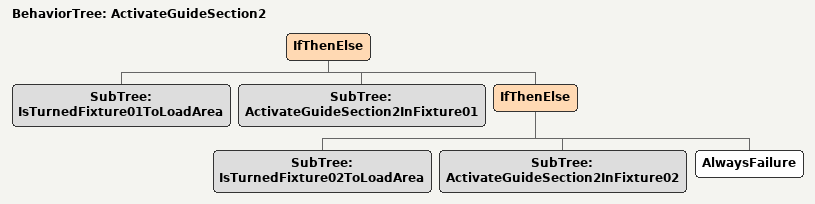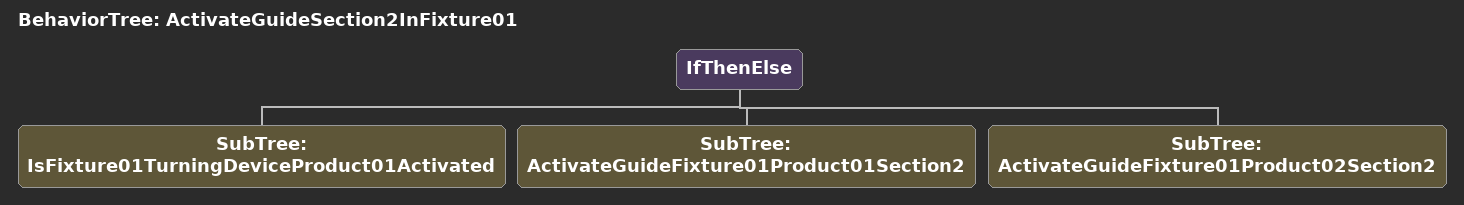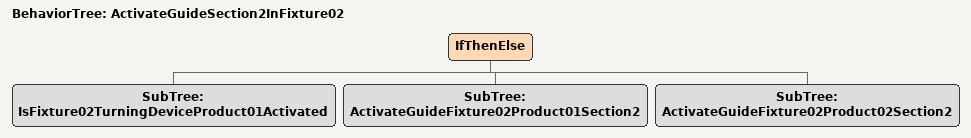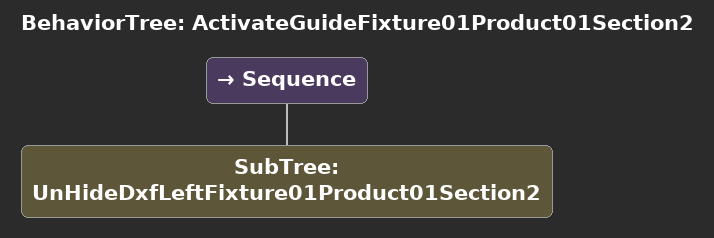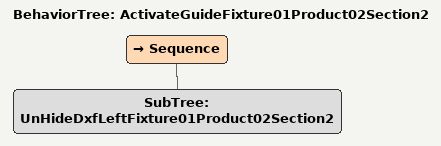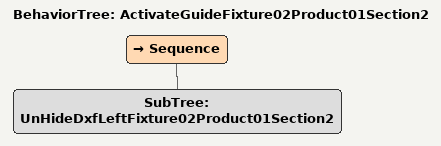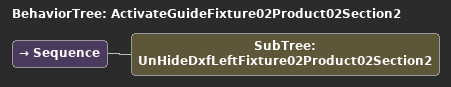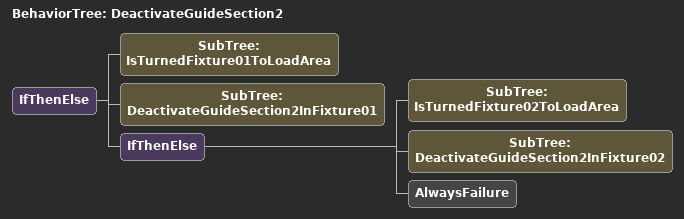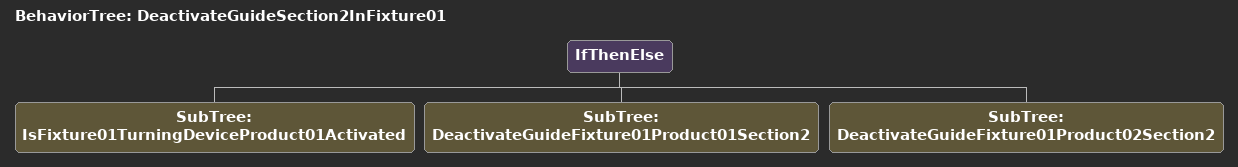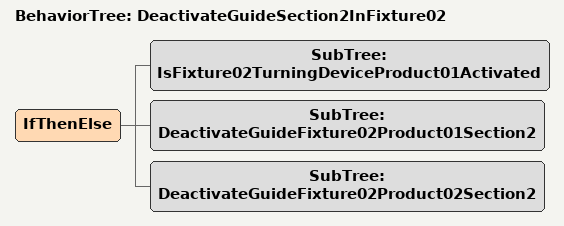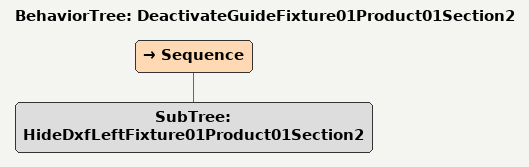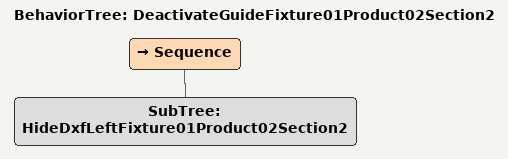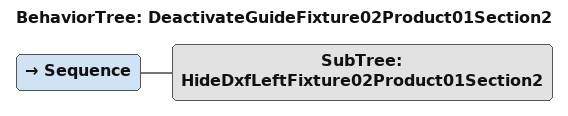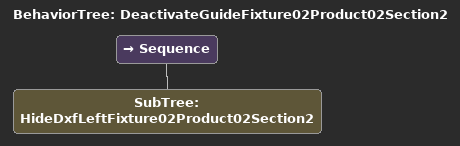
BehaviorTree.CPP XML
<root BTCPP_format="4" main_tree_to_execute="ActivateGuideSection2">
    <include path="projector_01_product01_fixture01.xml"/>
    <include path="projector_02_product01_fixture01.xml"/>
    <include path="projector_01_product02_fixture01.xml"/>
    <include path="projector_02_product02_fixture01.xml"/>
    <include path="projector_01_product01_fixture02.xml"/>
    <include path="projector_02_product01_fixture02.xml"/>
    <include path="projector_01_product02_fixture02.xml"/>
    <include path="projector_02_product02_fixture02.xml"/>
    <include path="../workobject.xml"/>

    <BehaviorTree ID="ActivateGuideSection2">
       <IfThenElse>
        <SubTree ID="IsTurnedFixture01ToLoadArea"/>
        <SubTree ID="ActivateGuideSection2InFixture01" />
        <IfThenElse>
          <SubTree ID="IsTurnedFixture02ToLoadArea"/>
          <SubTree ID="ActivateGuideSection2InFixture02" />
          <AlwaysFailure/>
        </IfThenElse>
      </IfThenElse>
    </BehaviorTree>

    <BehaviorTree ID="ActivateGuideSection2InFixture01">
        <IfThenElse>
            <SubTree ID="IsFixture01TurningDeviceProduct01Activated"/>
            <SubTree ID="ActivateGuideFixture01Product01Section2" />
            <SubTree ID="ActivateGuideFixture01Product02Section2" />
        </IfThenElse>
    </BehaviorTree>

    <BehaviorTree ID="ActivateGuideSection2InFixture02">
        <IfThenElse>
            <SubTree ID="IsFixture02TurningDeviceProduct01Activated"/>
            <SubTree ID="ActivateGuideFixture02Product01Section2" />
            <SubTree ID="ActivateGuideFixture02Product02Section2" />
        </IfThenElse>
    </BehaviorTree>

    <BehaviorTree ID="ActivateGuideFixture01Product01Section2">
        <Sequence>
            <SubTree ID="UnHideDxfLeftFixture01Product01Section2"/>
        </Sequence>
    </BehaviorTree>
    <BehaviorTree ID="ActivateGuideFixture01Product02Section2">
        <Sequence>
            <SubTree ID="UnHideDxfLeftFixture01Product02Section2"/>
        </Sequence>
    </BehaviorTree>
    <BehaviorTree ID="ActivateGuideFixture02Product01Section2">
        <Sequence>
            <SubTree ID="UnHideDxfLeftFixture02Product01Section2"/>
        </Sequence>
    </BehaviorTree>
    <BehaviorTree ID="ActivateGuideFixture02Product02Section2">
        <Sequence>
            <SubTree ID="UnHideDxfLeftFixture02Product02Section2"/>
        </Sequence>
    </BehaviorTree>

    <BehaviorTree ID="DeactivateGuideSection2">
       <IfThenElse>
        <SubTree ID="IsTurnedFixture01ToLoadArea"/>
        <SubTree ID="DeactivateGuideSection2InFixture01" />
        <IfThenElse>
          <SubTree ID="IsTurnedFixture02ToLoadArea"/>
          <SubTree ID="DeactivateGuideSection2InFixture02" />
          <AlwaysFailure/>
        </IfThenElse>
      </IfThenElse>
    </BehaviorTree>

    <BehaviorTree ID="DeactivateGuideSection2InFixture01">
        <IfThenElse>
            <SubTree ID="IsFixture01TurningDeviceProduct01Activated"/>
            <SubTree ID="DeactivateGuideFixture01Product01Section2" />
            <SubTree ID="DeactivateGuideFixture01Product02Section2" />
        </IfThenElse>
    </BehaviorTree>

    <BehaviorTree ID="DeactivateGuideSection2InFixture02">
        <IfThenElse>
            <SubTree ID="IsFixture02TurningDeviceProduct01Activated"/>
            <SubTree ID="DeactivateGuideFixture02Product01Section2" />
            <SubTree ID="DeactivateGuideFixture02Product02Section2" />
        </IfThenElse>
    </BehaviorTree>

    <BehaviorTree ID="DeactivateGuideFixture01Product01Section2">
        <Sequence>
            <SubTree ID="HideDxfLeftFixture01Product01Section2"/>
        </Sequence>
    </BehaviorTree>
    <BehaviorTree ID="DeactivateGuideFixture01Product02Section2">
        <Sequence>
            <SubTree ID="HideDxfLeftFixture01Product02Section2"/>
        </Sequence>
    </BehaviorTree>
    <BehaviorTree ID="DeactivateGuideFixture02Product01Section2">
        <Sequence>
            <SubTree ID="HideDxfLeftFixture02Product01Section2"/>
        </Sequence>
    </BehaviorTree>
    <BehaviorTree ID="DeactivateGuideFixture02Product02Section2">
        <Sequence>
            <SubTree ID="HideDxfLeftFixture02Product02Section2"/>
        </Sequence>
    </BehaviorTree>

</root>
